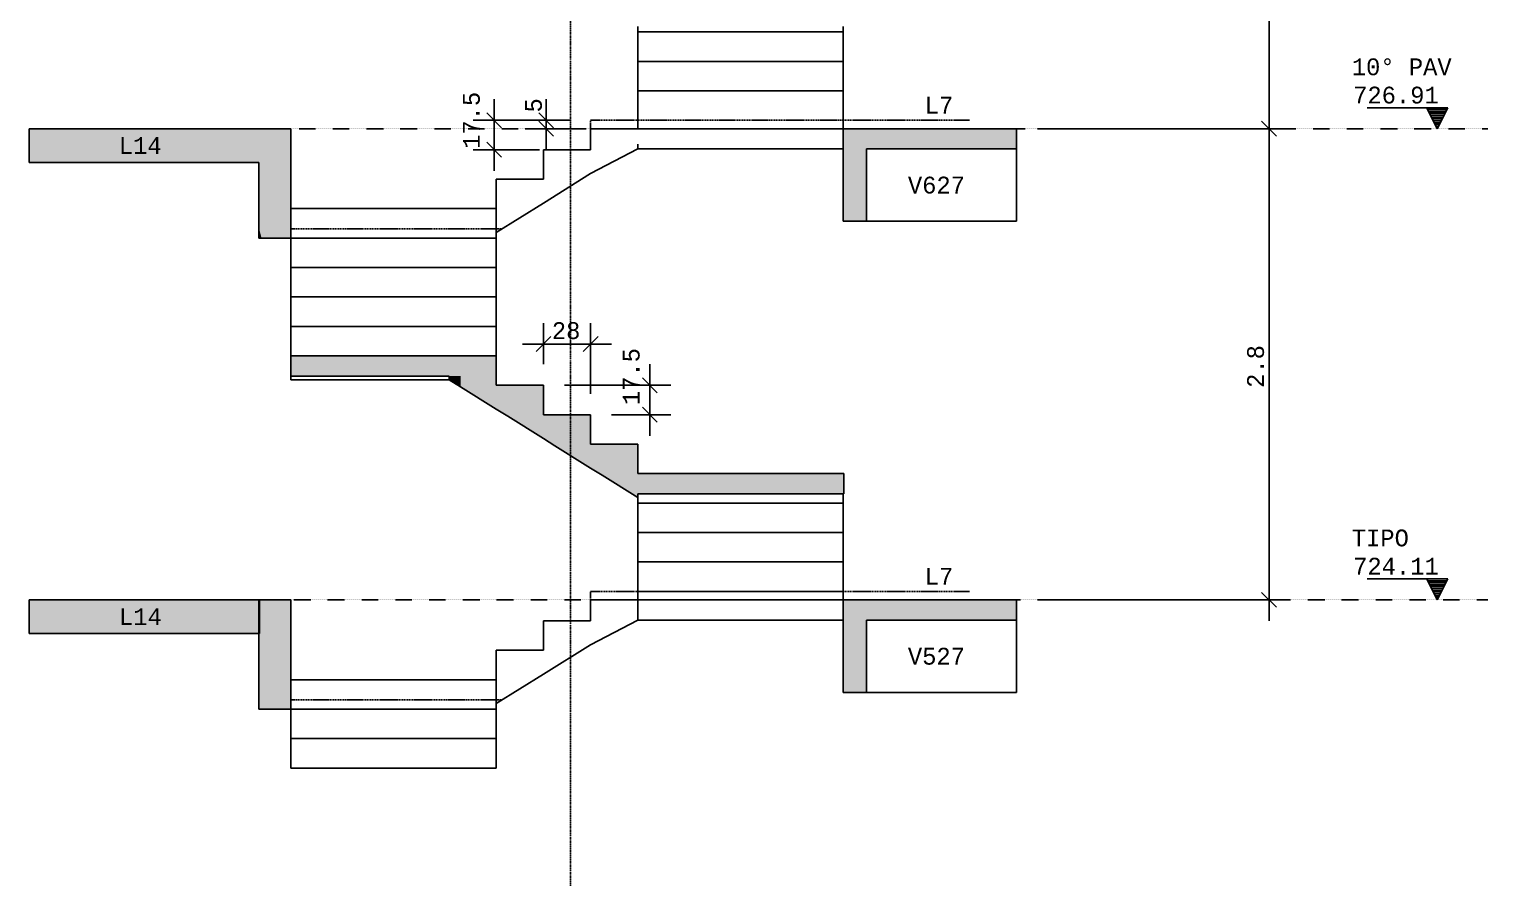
# Model space of a CAD drawing. Extents: x 37185 to 43130, y -8131 to -3926.
# Drawn here: x 40794 to 41660, y -5570 to -5061 of the extents above; entities that cross this region are included whole.
import ezdxf

# ---------------------------------------------------------------- set-up
doc = ezdxf.new("R2010")
doc.units = 0
doc.header["$MEASUREMENT"] = 0
for name, pattern in [('ESTILO_TQS_0001', [1, 0.7, -0.3]), ('ESTILO_TQS_0002', [0.4, 0.1, -0.3]), ('ESTILO_TQS_0004', [1.12, 0.5, -0.2, 0.01, -0.2, 0.01, -0.2])]:
    doc.linetypes.add(name, pattern=pattern)
for name, color, linetype in [('36', 253, 'CONTINUOUS'), ('48', 4, 'CONTINUOUS'), ('52', 1, 'CONTINUOUS'), ('67', 7, 'CONTINUOUS'), ('68', 4, 'CONTINUOUS'), ('70', 160, 'CONTINUOUS'), ('74', 2, 'CONTINUOUS'), ('75', 9, 'CONTINUOUS')]:
    doc.layers.add(name, color=color, linetype=linetype)
doc.styles.add('TQS_LUCIDA_CONSOLE', font='lucon.TTF')

msp = doc.modelspace()

# ---------------------------------------------------------------- linework, layer by layer
at = {"layer": '36', "linetype": 'Continuous'}
for points in [[(40793.625, -5120.222), (40793.625, -5140.222), (40815.932, -5140.222)], [(40793.625, -5120.222), (40815.932, -5140.222), (40793.625, -5120.222)], [(40793.625, -5120.222), (40815.932, -5140.222), (40849.466, -5140.222)], [(40793.625, -5120.222), (40849.466, -5140.222), (40793.625, -5120.222)], [(40793.625, -5120.222), (40849.466, -5140.222), (40885.235, -5140.222)], [(40793.625, -5120.222), (40885.235, -5140.222), (40793.625, -5120.222)], [(40793.625, -5120.222), (40885.235, -5140.222), (40930.144, -5140.222)], [(40793.625, -5120.222), (40930.144, -5140.222), (40793.625, -5120.222)], [(40793.625, -5120.222), (40930.144, -5140.222), (40930.144, -5131.175)], [(40793.625, -5120.222), (40930.144, -5131.175), (40793.625, -5120.222)], [(40793.625, -5120.222), (40930.144, -5131.175), (40930.144, -5120.222)], [(40793.625, -5120.222), (40930.144, -5120.222), (40793.625, -5120.222)], [(40930.144, -5179.122), (40949.144, -5125.381), (40949.144, -5120.222)], [(40930.144, -5179.122), (40949.144, -5120.222), (40930.144, -5179.122)], [(40930.144, -5179.122), (40949.144, -5120.222), (40931.927, -5120.222)], [(40930.144, -5179.122), (40931.927, -5120.222), (40930.144, -5179.122)], [(40930.144, -5179.122), (40931.927, -5120.222), (40931.652, -5120.222)], [(40930.144, -5179.122), (40931.652, -5120.222), (40930.144, -5179.122)], [(40930.144, -5179.122), (40931.652, -5120.222), (40930.144, -5120.222)], [(40930.144, -5179.122), (40930.144, -5120.222), (40930.144, -5179.122)], [(41277.144, -5120.222), (41277.144, -5175.222), (41280.118, -5175.222)], [(41277.144, -5120.222), (41280.118, -5175.222), (41277.144, -5120.222)], [(41277.144, -5120.222), (41280.118, -5175.222), (41291.144, -5175.222)], [(41277.144, -5120.222), (41291.144, -5175.222), (41277.144, -5120.222)], [(41277.144, -5120.222), (41291.144, -5175.222), (41291.144, -5131.906)], [(41277.144, -5120.222), (41291.144, -5131.906), (41277.144, -5120.222)], [(41277.144, -5120.222), (41291.144, -5131.906), (41291.144, -5120.222)], [(41277.144, -5120.222), (41291.144, -5120.222), (41277.144, -5120.222)], [(41291.144, -5120.222), (41291.144, -5132.222), (41310.06, -5132.222)], [(41291.144, -5120.222), (41310.06, -5132.222), (41291.144, -5120.222)], [(41291.144, -5120.222), (41310.06, -5132.222), (41323.43, -5132.222)], [(41291.144, -5120.222), (41323.43, -5132.222), (41291.144, -5120.222)], [(41291.144, -5120.222), (41323.43, -5132.222), (41380.186, -5132.222)], [(41291.144, -5120.222), (41380.186, -5132.222), (41291.144, -5120.222)], [(41291.144, -5120.222), (41380.186, -5132.222), (41380.186, -5129.054)], [(41291.144, -5120.222), (41380.186, -5129.054), (41291.144, -5120.222)], [(41291.144, -5120.222), (41380.186, -5129.054), (41380.186, -5128.308)], [(41291.144, -5120.222), (41380.186, -5128.308), (41291.144, -5120.222)], [(41291.144, -5120.222), (41380.186, -5128.308), (41380.186, -5126.814)], [(41291.144, -5120.222), (41380.186, -5126.814), (41291.144, -5120.222)], [(41291.144, -5120.222), (41380.186, -5126.814), (41380.186, -5125.759)], [(41291.144, -5120.222), (41380.186, -5125.759), (41291.144, -5120.222)], [(41291.144, -5120.222), (41380.186, -5125.759), (41380.186, -5124.703)], [(41291.144, -5120.222), (41380.186, -5124.703), (41291.144, -5120.222)], [(41291.144, -5120.222), (41380.186, -5124.703), (41380.186, -5120.222)], [(41291.144, -5120.222), (41380.186, -5120.222), (41291.144, -5120.222)], [(40930.144, -5179.122), (40949.144, -5126.321), (40949.144, -5125.381)], [(40930.144, -5179.122), (40949.144, -5125.381), (40930.144, -5179.122)], [(40930.144, -5179.122), (40949.144, -5185.222), (40949.144, -5126.321)], [(40930.144, -5179.122), (40949.144, -5126.321), (40930.144, -5179.122)], [(40930.144, -5179.122), (40930.144, -5185.222), (40931.652, -5185.222)], [(40930.144, -5179.122), (40931.652, -5185.222), (40930.144, -5179.122)], [(40930.144, -5179.122), (40931.652, -5185.222), (40948.87, -5185.222)], [(40930.144, -5179.122), (40948.87, -5185.222), (40930.144, -5179.122)], [(40930.144, -5179.122), (40948.87, -5185.222), (40949.144, -5185.222)], [(40930.144, -5179.122), (40949.144, -5185.222), (40930.144, -5179.122)], [(40978.992, -5255.222), (40949.144, -5255.222), (40949.144, -5264.286)], [(40978.992, -5255.222), (40949.144, -5264.286), (40978.992, -5255.222)], [(40978.992, -5255.222), (40949.144, -5264.286), (40949.144, -5267.222)], [(40978.992, -5255.222), (40949.144, -5267.222), (40978.992, -5255.222)], [(40978.992, -5255.222), (40949.144, -5267.222), (40978.992, -5267.222)], [(40978.992, -5255.222), (40978.992, -5267.222), (40978.992, -5255.222)], [(40978.992, -5255.222), (40978.992, -5267.222), (41071.144, -5267.222)], [(40978.992, -5255.222), (41071.144, -5267.222), (40978.992, -5255.222)], [(40978.992, -5255.222), (41071.144, -5267.222), (41071.144, -5258.12)], [(40978.992, -5255.222), (41071.144, -5258.12), (40978.992, -5255.222)], [(40978.992, -5255.222), (41071.144, -5258.12), (41071.144, -5255.222)], [(40978.992, -5255.222), (41071.144, -5255.222), (40978.992, -5255.222)], [(41049.908, -5273.6), (41049.908, -5267.222), (41043.144, -5267.222)], [(41049.908, -5273.6), (41043.144, -5267.222), (41049.908, -5273.6)], [(41049.908, -5273.6), (41043.144, -5267.222), (41043.144, -5267.741)], [(41049.908, -5273.6), (41043.144, -5267.741), (41049.908, -5273.6)], [(41049.908, -5273.6), (41043.144, -5267.741), (41043.144, -5269.372)], [(41049.908, -5273.6), (41071.144, -5271.968), (41071.144, -5267.222)], [(41049.908, -5273.6), (41071.144, -5267.222), (41049.908, -5273.6)], [(41049.908, -5273.6), (41071.144, -5267.222), (41049.908, -5267.222)], [(41049.908, -5273.6), (41049.908, -5267.222), (41049.908, -5273.6)], [(41049.908, -5273.6), (41043.144, -5269.372), (41049.908, -5273.6)], [(41049.908, -5273.6), (41071.144, -5286.872), (41071.144, -5271.968)], [(41049.908, -5273.6), (41071.144, -5271.968), (41049.908, -5273.6)], [(41077.908, -5291.1), (41077.908, -5272.722), (41071.144, -5272.722)], [(41077.908, -5291.1), (41071.144, -5272.722), (41077.908, -5291.1)], [(41077.908, -5291.1), (41071.144, -5272.722), (41071.144, -5276.14)], [(41077.908, -5291.1), (41071.144, -5276.14), (41077.908, -5291.1)], [(41077.908, -5291.1), (41071.144, -5276.14), (41071.144, -5286.872)], [(41077.908, -5291.1), (41099.144, -5280.367), (41099.144, -5272.722)], [(41077.908, -5291.1), (41099.144, -5272.722), (41077.908, -5291.1)], [(41077.908, -5291.1), (41099.144, -5272.722), (41077.908, -5272.722)], [(41077.908, -5291.1), (41077.908, -5272.722), (41077.908, -5291.1)], [(41077.908, -5291.1), (41099.144, -5304.372), (41099.144, -5280.367)], [(41077.908, -5291.1), (41099.144, -5280.367), (41077.908, -5291.1)], [(41077.908, -5291.1), (41071.144, -5286.872), (41077.908, -5291.1)], [(41105.937, -5308.618), (41105.937, -5290.222), (41099.144, -5290.222)], [(41105.937, -5308.618), (41099.144, -5290.222), (41105.937, -5308.618)], [(41105.937, -5308.618), (41099.144, -5290.222), (41099.144, -5293.654)], [(41105.937, -5308.618), (41099.144, -5293.654), (41105.937, -5308.618)], [(41105.937, -5308.618), (41099.144, -5293.654), (41099.144, -5304.372)], [(41105.937, -5308.618), (41127.144, -5297.9), (41127.144, -5290.222)], [(41105.937, -5308.618), (41127.144, -5290.222), (41105.937, -5308.618)], [(41105.937, -5308.618), (41127.144, -5290.222), (41105.937, -5290.222)], [(41105.937, -5308.618), (41105.937, -5290.222), (41105.937, -5308.618)], [(41105.937, -5308.618), (41127.144, -5321.872), (41127.144, -5297.9)], [(41105.937, -5308.618), (41127.144, -5297.9), (41105.937, -5308.618)], [(41105.937, -5308.618), (41099.144, -5304.372), (41105.937, -5308.618)], [(41133.966, -5326.136), (41133.966, -5307.722), (41127.144, -5307.722)], [(41133.966, -5326.136), (41127.144, -5307.722), (41133.966, -5326.136)], [(41133.966, -5326.136), (41127.144, -5307.722), (41127.144, -5311.169)], [(41133.966, -5326.136), (41127.144, -5311.169), (41133.966, -5326.136)], [(41133.966, -5326.136), (41127.144, -5311.169), (41127.144, -5321.872)], [(41133.966, -5326.136), (41155.144, -5315.432), (41155.144, -5307.722)], [(41133.966, -5326.136), (41155.144, -5307.722), (41133.966, -5326.136)], [(41133.966, -5326.136), (41155.144, -5307.722), (41133.966, -5307.722)], [(41133.966, -5326.136), (41133.966, -5307.722), (41133.966, -5326.136)], [(41133.966, -5326.136), (41155.144, -5339.372), (41155.144, -5315.432)], [(41133.966, -5326.136), (41155.144, -5315.432), (41133.966, -5326.136)], [(41133.966, -5326.136), (41127.144, -5321.872), (41133.966, -5326.136)], [(41176.299, -5325.222), (41155.144, -5325.222), (41155.144, -5334.286)], [(41176.299, -5325.222), (41155.144, -5334.286), (41176.299, -5325.222)], [(41176.299, -5325.222), (41155.144, -5334.286), (41155.144, -5337.222)], [(41176.299, -5325.222), (41155.144, -5337.222), (41176.299, -5325.222)], [(41176.299, -5325.222), (41155.144, -5337.222), (41176.299, -5337.222)], [(41176.299, -5325.222), (41176.299, -5337.222), (41176.299, -5325.222)], [(41176.299, -5325.222), (41176.299, -5337.222), (41206.147, -5337.222)], [(41176.299, -5325.222), (41206.147, -5337.222), (41176.299, -5325.222)], [(41176.299, -5325.222), (41206.147, -5337.222), (41277.522, -5337.222)], [(41176.299, -5325.222), (41277.522, -5337.222), (41176.299, -5325.222)], [(41176.299, -5325.222), (41277.522, -5337.222), (41277.522, -5328.157)], [(41176.299, -5325.222), (41277.522, -5328.157), (41176.299, -5325.222)], [(41176.299, -5325.222), (41277.522, -5328.157), (41277.522, -5325.222)], [(41176.299, -5325.222), (41277.522, -5325.222), (41176.299, -5325.222)], [(40885.235, -5400.223), (40793.625, -5400.223), (40793.625, -5400.996)], [(40885.235, -5400.223), (40793.625, -5400.996), (40885.235, -5400.223)], [(40885.235, -5400.223), (40793.625, -5400.996), (40793.625, -5420.223)], [(40885.235, -5400.223), (40793.625, -5420.223), (40885.235, -5400.223)], [(40885.235, -5400.223), (40793.625, -5420.223), (40815.932, -5420.223)], [(40885.235, -5400.223), (40815.932, -5420.223), (40885.235, -5400.223)], [(40885.235, -5400.223), (40815.932, -5420.223), (40849.466, -5420.223)], [(40885.235, -5400.223), (40849.466, -5420.223), (40885.235, -5400.223)], [(40885.235, -5400.223), (40849.466, -5420.223), (40885.235, -5420.223)], [(40885.235, -5400.223), (40885.235, -5420.223), (40885.235, -5400.223)], [(40885.235, -5400.223), (40885.235, -5420.223), (40930.418, -5420.223)], [(40885.235, -5400.223), (40930.418, -5420.223), (40885.235, -5400.223)], [(40885.235, -5400.223), (40930.418, -5420.223), (40930.418, -5411.176)], [(40885.235, -5400.223), (40930.418, -5411.176), (40885.235, -5400.223)], [(40885.235, -5400.223), (40930.418, -5411.176), (40930.418, -5400.223)], [(40885.235, -5400.223), (40930.418, -5400.223), (40885.235, -5400.223)], [(40930.144, -5400.223), (40930.144, -5465.223), (40931.652, -5465.223)], [(40930.144, -5400.223), (40931.652, -5465.223), (40930.144, -5400.223)], [(40930.144, -5400.223), (40931.652, -5465.223), (40948.87, -5465.223)], [(40930.144, -5400.223), (40948.87, -5465.223), (40930.144, -5400.223)], [(40930.144, -5400.223), (40948.87, -5465.223), (40949.144, -5465.223)], [(40930.144, -5400.223), (40949.144, -5465.223), (40930.144, -5400.223)], [(40930.144, -5400.223), (40949.144, -5465.223), (40949.144, -5406.322)], [(40930.144, -5400.223), (40949.144, -5406.322), (40930.144, -5400.223)], [(40930.144, -5400.223), (40949.144, -5406.322), (40949.144, -5405.383)], [(40930.144, -5400.223), (40949.144, -5405.383), (40930.144, -5400.223)], [(40930.144, -5400.223), (40949.144, -5405.383), (40949.144, -5400.223)], [(40930.144, -5400.223), (40949.144, -5400.223), (40930.144, -5400.223)], [(41277.144, -5400.223), (41277.144, -5455.223), (41280.118, -5455.223)], [(41277.144, -5400.223), (41280.118, -5455.223), (41277.144, -5400.223)], [(41277.144, -5400.223), (41280.118, -5455.223), (41291.144, -5455.223)], [(41277.144, -5400.223), (41291.144, -5455.223), (41277.144, -5400.223)], [(41277.144, -5400.223), (41291.144, -5455.223), (41291.144, -5411.907)], [(41277.144, -5400.223), (41291.144, -5411.907), (41277.144, -5400.223)], [(41277.144, -5400.223), (41291.144, -5411.907), (41291.144, -5400.223)], [(41277.144, -5400.223), (41291.144, -5400.223), (41277.144, -5400.223)], [(41323.43, -5400.223), (41291.144, -5400.223), (41291.144, -5409.673)], [(41323.43, -5400.223), (41291.144, -5409.673), (41323.43, -5400.223)], [(41323.43, -5400.223), (41291.144, -5409.673), (41291.144, -5412.223)], [(41323.43, -5400.223), (41291.144, -5412.223), (41323.43, -5400.223)], [(41323.43, -5400.223), (41291.144, -5412.223), (41310.06, -5412.223)], [(41323.43, -5400.223), (41310.06, -5412.223), (41323.43, -5400.223)], [(41323.43, -5400.223), (41310.06, -5412.223), (41323.43, -5412.223)], [(41323.43, -5400.223), (41323.43, -5412.223), (41323.43, -5400.223)], [(41323.43, -5400.223), (41323.43, -5412.223), (41380.186, -5412.223)], [(41323.43, -5400.223), (41380.186, -5412.223), (41323.43, -5400.223)], [(41323.43, -5400.223), (41380.186, -5412.223), (41380.186, -5409.055)], [(41323.43, -5400.223), (41380.186, -5409.055), (41323.43, -5400.223)], [(41323.43, -5400.223), (41380.186, -5409.055), (41380.186, -5408.309)], [(41323.43, -5400.223), (41380.186, -5408.309), (41323.43, -5400.223)], [(41323.43, -5400.223), (41380.186, -5408.309), (41380.186, -5406.816)], [(41323.43, -5400.223), (41380.186, -5406.816), (41323.43, -5400.223)], [(41323.43, -5400.223), (41380.186, -5406.816), (41380.186, -5405.76)], [(41323.43, -5400.223), (41380.186, -5405.76), (41323.43, -5400.223)], [(41323.43, -5400.223), (41380.186, -5405.76), (41380.186, -5404.704)], [(41323.43, -5400.223), (41380.186, -5404.704), (41323.43, -5400.223)], [(41323.43, -5400.223), (41380.186, -5404.704), (41380.186, -5400.223)], [(41323.43, -5400.223), (41380.186, -5400.223), (41323.43, -5400.223)]]:
    msp.add_solid(points, dxfattribs=at)
at = {"layer": '48', "linetype": 'Continuous'}
for p, q in [((41155.144, -5059.374), (41155.144, -5062.723)), ((41277.144, -5062.723), (41277.144, -5059.374)), ((41155.144, -5062.723), (41155.144, -5076.874)), ((41277.522, -5062.723), (41155.247, -5062.723)), ((41277.144, -5076.874), (41277.144, -5062.723)), ((41155.144, -5076.874), (41155.144, -5080.223)), ((41277.144, -5080.223), (41277.144, -5076.874)), ((41155.144, -5080.223), (41155.144, -5094.374)), ((41277.522, -5080.223), (41155.247, -5080.223)), ((41277.144, -5094.374), (41277.144, -5080.223)), ((41155.144, -5094.374), (41155.144, -5097.723)), ((41277.144, -5097.723), (41277.144, -5094.374)), ((41155.144, -5097.723), (41155.144, -5111.874)), ((41277.522, -5097.723), (41155.247, -5097.723)), ((41277.144, -5111.874), (41277.144, -5097.723)), ((41155.144, -5111.874), (41155.144, -5120.222)), ((41277.144, -5120.221), (41277.144, -5111.874)), ((41127.144, -5120.222), (41127.144, -5132.222)), ((41277.144, -5120.222), (41127.144, -5120.222)), ((41155.144, -5129.372), (41155.144, -5132.222)), ((41127.144, -5132.722), (41099.144, -5132.722)), ((41099.144, -5132.722), (41099.144, -5150.222)), ((41127.144, -5132.222), (41127.144, -5132.722)), ((41127.144, -5146.872), (41155.144, -5132.222)), ((41155.144, -5132.222), (41277.144, -5132.222)), ((41380.186, -5152.446), (41380.186, -5132.222)), ((41099.144, -5164.372), (41127.144, -5146.872)), ((41099.144, -5150.222), (41071.144, -5150.222)), ((41071.144, -5150.222), (41071.144, -5167.722)), ((41380.186, -5175.222), (41380.186, -5152.446)), ((41071.144, -5181.872), (41099.144, -5164.372)), ((41071.144, -5167.722), (40949.144, -5167.722)), ((41071.144, -5179.722), (41071.144, -5167.722)), ((41071.144, -5181.872), (41071.144, -5179.722)), ((41071.144, -5185.222), (41071.144, -5181.872)), ((41291.144, -5175.222), (41380.186, -5175.222)), ((41071.144, -5185.222), (40948.87, -5185.222)), ((40949.144, -5185.222), (40949.144, -5199.372)), ((40983.29, -5185.222), (40949.144, -5185.222)), ((41071.144, -5199.372), (41071.144, -5185.222)), ((40949.144, -5199.372), (40949.144, -5202.722)), ((40949.144, -5202.722), (40949.144, -5216.872)), ((41016.599, -5202.722), (40949.144, -5202.722)), ((41071.144, -5202.722), (41016.599, -5202.722)), ((41071.144, -5202.722), (41071.144, -5199.372)), ((41071.144, -5216.872), (41071.144, -5202.722)), ((40949.144, -5216.872), (40949.144, -5220.222)), ((40949.144, -5220.222), (40949.144, -5234.372)), ((41016.599, -5220.222), (40949.144, -5220.222)), ((41071.144, -5220.222), (41016.599, -5220.222)), ((41071.144, -5220.222), (41071.144, -5216.872)), ((41071.144, -5234.372), (41071.144, -5220.222)), ((40949.144, -5234.372), (40949.144, -5237.722)), ((40949.144, -5237.722), (40949.144, -5251.872)), ((41016.599, -5237.722), (40949.144, -5237.722)), ((41071.144, -5237.722), (41016.599, -5237.722)), ((41071.144, -5237.722), (41071.144, -5234.372)), ((41071.144, -5251.872), (41071.144, -5237.722)), ((40949.144, -5251.872), (40949.144, -5255.222)), ((41071.144, -5255.222), (41071.144, -5251.872)), ((40949.144, -5267.222), (40949.144, -5269.372)), ((40949.144, -5269.372), (41043.144, -5269.372)), ((41277.144, -5339.372), (41277.144, -5337.222)), ((41155.144, -5339.372), (41155.144, -5342.722)), ((41155.144, -5342.722), (41155.144, -5356.872)), ((41277.522, -5342.722), (41155.247, -5342.722)), ((41277.144, -5342.722), (41277.144, -5339.372)), ((41277.144, -5356.872), (41277.144, -5342.722)), ((41155.144, -5356.872), (41155.144, -5360.222)), ((41155.144, -5360.222), (41155.144, -5374.372)), ((41277.522, -5360.222), (41155.247, -5360.222)), ((41277.144, -5360.222), (41277.144, -5356.872)), ((41277.144, -5374.372), (41277.144, -5360.222)), ((41155.144, -5374.372), (41155.144, -5377.722)), ((41155.144, -5377.722), (41155.144, -5391.872)), ((41277.522, -5377.722), (41155.247, -5377.722)), ((41277.144, -5377.722), (41277.144, -5374.372)), ((41277.144, -5391.872), (41277.144, -5377.722)), ((41155.144, -5391.872), (41155.144, -5400.223)), ((41277.522, -5395.222), (41155.247, -5395.222)), ((41277.144, -5400.223), (41277.144, -5391.872)), ((41127.144, -5400.223), (41127.144, -5412.223)), ((41155.144, -5400.223), (41127.144, -5400.223)), ((41277.144, -5400.223), (41127.144, -5400.223)), ((41155.144, -5400.223), (41155.144, -5409.374)), ((41127.144, -5412.723), (41099.144, -5412.723)), ((41099.144, -5412.723), (41099.144, -5430.223)), ((41127.144, -5412.223), (41127.144, -5412.723)), ((41127.144, -5426.874), (41155.144, -5412.223)), ((41155.144, -5409.374), (41155.144, -5412.223)), ((41155.144, -5412.223), (41277.144, -5412.223)), ((41380.186, -5432.447), (41380.186, -5412.223)), ((41099.144, -5430.223), (41071.144, -5430.223)), ((41071.144, -5430.223), (41071.144, -5447.723)), ((41099.144, -5444.374), (41127.144, -5426.874)), ((41380.186, -5455.223), (41380.186, -5432.447)), ((41071.144, -5447.723), (40949.144, -5447.723)), ((41071.144, -5461.874), (41099.144, -5444.374)), ((41071.144, -5459.723), (41071.144, -5447.723)), ((41291.144, -5455.223), (41380.186, -5455.223)), ((40949.144, -5465.223), (40949.144, -5479.374)), ((40983.29, -5465.223), (40949.144, -5465.223)), ((41071.144, -5465.223), (40983.29, -5465.223)), ((41071.144, -5461.874), (41071.144, -5459.723)), ((41071.144, -5465.223), (41071.144, -5461.874)), ((41071.144, -5479.374), (41071.144, -5465.223)), ((40949.144, -5479.374), (40949.144, -5482.723)), ((40949.144, -5482.723), (40949.144, -5496.874)), ((41016.599, -5482.723), (40949.144, -5482.723)), ((41071.144, -5482.723), (41016.599, -5482.723)), ((41071.144, -5482.723), (41071.144, -5479.374)), ((41071.144, -5496.874), (41071.144, -5482.723)), ((40949.144, -5496.874), (40949.144, -5500.223)), ((41016.599, -5500.223), (40949.144, -5500.223)), ((41071.144, -5500.223), (41016.599, -5500.223)), ((41071.144, -5500.223), (41071.144, -5496.874))]:
    msp.add_line(p, q, dxfattribs=at)
at = {"layer": '52', "linetype": 'Continuous'}
for points in [[(40949.144, -5120.222), (40931.927, -5120.222), (40931.652, -5120.222), (40930.144, -5120.222), (40793.625, -5120.222)], [(40793.625, -5120.222), (40793.625, -5140.222)], [(40949.144, -5185.222), (40949.144, -5179.722), (40949.144, -5167.722), (40949.144, -5126.321), (40949.144, -5125.381), (40949.144, -5120.222)], [(41277.144, -5120.222), (41277.144, -5129.372), (41277.144, -5132.222), (41277.144, -5175.222)], [(41380.186, -5120.222), (41291.144, -5120.222), (41277.144, -5120.222)], [(41380.186, -5132.222), (41380.186, -5129.054), (41380.186, -5128.308), (41380.186, -5127.252), (41380.186, -5126.814), (41380.186, -5125.759), (41380.186, -5124.703), (41380.186, -5120.222)], [(41291.144, -5175.222), (41291.144, -5132.222)], [(41291.144, -5132.222), (41310.06, -5132.222), (41310.571, -5132.222), (41323.43, -5132.222), (41324.302, -5132.222), (41380.186, -5132.222)], [(40793.625, -5140.222), (40815.932, -5140.222), (40849.466, -5140.222), (40885.235, -5140.222), (40930.144, -5140.222)], [(40930.144, -5140.222), (40930.144, -5179.122), (40930.144, -5185.222)], [(41277.144, -5175.222), (41280.118, -5175.222), (41291.144, -5175.222)], [(40930.144, -5185.222), (40931.652, -5185.222), (40948.87, -5185.222), (40949.144, -5185.222)], [(41071.144, -5255.222), (41016.599, -5255.222), (40978.992, -5255.222), (40949.144, -5255.222)], [(40949.144, -5255.222), (40949.144, -5264.286), (40949.144, -5267.222)], [(41071.144, -5272.722), (41071.144, -5271.968), (41071.144, -5269.372), (41071.144, -5267.222), (41071.144, -5258.12), (41071.144, -5255.222)], [(40949.144, -5267.222), (40978.992, -5267.222), (41043.144, -5267.222)], [(41043.144, -5267.222), (41043.144, -5267.741), (41043.144, -5269.372)], [(41043.144, -5269.372), (41049.908, -5273.6), (41071.144, -5286.872), (41077.908, -5291.1), (41099.144, -5304.372), (41105.937, -5308.618), (41127.144, -5321.872), (41133.966, -5326.136), (41155.144, -5339.372)], [(41099.144, -5272.722), (41077.908, -5272.722), (41071.144, -5272.722)], [(41099.144, -5290.222), (41099.144, -5280.367), (41099.144, -5272.722)], [(41127.144, -5290.222), (41105.937, -5290.222), (41099.144, -5290.222)], [(41127.144, -5307.722), (41127.144, -5297.9), (41127.144, -5290.222)], [(41155.144, -5307.722), (41133.966, -5307.722), (41127.144, -5307.722)], [(41155.144, -5325.222), (41155.144, -5315.432), (41155.144, -5307.722)], [(41277.522, -5325.222), (41176.299, -5325.222), (41155.144, -5325.222)], [(41277.522, -5337.222), (41277.522, -5328.157), (41277.522, -5325.222)], [(41155.144, -5337.222), (41176.299, -5337.222), (41206.147, -5337.222), (41277.144, -5337.222), (41277.522, -5337.222)], [(41155.144, -5339.372), (41155.144, -5337.222)], [(40930.144, -5400.223), (40885.235, -5400.223), (40793.625, -5400.223)], [(40793.625, -5400.223), (40793.625, -5400.996), (40793.625, -5420.223)], [(40930.144, -5400.223), (40930.144, -5411.11), (40930.144, -5420.102), (40930.144, -5420.223), (40930.144, -5465.223)], [(40949.144, -5400.223), (40930.644, -5400.223), (40930.418, -5400.223), (40930.144, -5400.223)], [(40930.418, -5420.223), (40930.418, -5412.024), (40930.418, -5411.176), (40930.418, -5401.173), (40930.418, -5401.16), (40930.418, -5400.311), (40930.418, -5400.297), (40930.418, -5400.223)], [(40949.144, -5465.223), (40949.144, -5459.723), (40949.144, -5447.723), (40949.144, -5406.322), (40949.144, -5405.383), (40949.144, -5400.223)], [(41277.144, -5400.223), (41277.144, -5409.374), (41277.144, -5412.223), (41277.144, -5455.223)], [(41380.186, -5400.223), (41323.43, -5400.223), (41291.144, -5400.223), (41277.144, -5400.223)], [(41380.186, -5412.223), (41380.186, -5409.055), (41380.186, -5408.309), (41380.186, -5407.254), (41380.186, -5406.816), (41380.186, -5405.76), (41380.186, -5404.704), (41380.186, -5400.223)], [(41291.144, -5455.223), (41291.144, -5412.223)], [(41291.144, -5412.223), (41310.06, -5412.223), (41310.571, -5412.223), (41323.43, -5412.223), (41324.302, -5412.223), (41380.186, -5412.223)], [(40793.625, -5420.223), (40815.932, -5420.223), (40849.466, -5420.223), (40885.235, -5420.223), (40930.144, -5420.223)], [(40930.144, -5420.223), (40930.418, -5420.223)], [(41277.144, -5455.223), (41280.118, -5455.223), (41291.144, -5455.223)], [(40930.144, -5465.223), (40931.652, -5465.223), (40948.87, -5465.223), (40949.144, -5465.223)]]:
    msp.add_lwpolyline(points, dxfattribs=at)
at = {"layer": '67', "linetype": 'ESTILO_TQS_0002'}
for p, q in [((40793.625, -5120.222), (41660.186, -5120.222)), ((40862.455, -5400.223), (41660.186, -5400.223))]:
    msp.add_line(p, q, dxfattribs=at)
at = {"layer": '68', "linetype": 'ESTILO_TQS_0001'}
for points in [[(41127.144, -5120.222), (41127.144, -5115.222), (41352.186, -5115.222)], [(40949.144, -5179.722), (41074.571, -5179.722)], [(41127.144, -5400.223), (41127.144, -5395.223), (41352.186, -5395.223)], [(40949.144, -5459.723), (41074.571, -5459.723)]]:
    msp.add_lwpolyline(points, dxfattribs=at)
at = {"layer": '70', "linetype": 'ESTILO_TQS_0004'}
msp.add_line((41115.144, -4383.076), (41115.144, -5570.197), dxfattribs=at)
at = {"layer": '75', "linetype": 'Continuous'}
for p, q in [((41530.186, -5132.722), (41530.186, -4827.723)), ((41069.836, -5145.222), (41069.836, -5102.722)), ((41100.784, -5132.722), (41100.784, -5102.722)), ((41074.255, -5119.641), (41065.417, -5110.802)), ((41105.203, -5119.641), (41096.364, -5110.802)), ((41530.186, -5412.723), (41530.186, -5107.722)), ((41636.436, -5107.721), (41588.436, -5107.721)), ((41630.186, -5120.222), (41623.936, -5107.721)), ((41624.493, -5108.836), (41635.879, -5108.836)), ((41625.051, -5109.951), (41635.321, -5109.951)), ((41625.608, -5111.066), (41634.764, -5111.066)), ((41626.166, -5112.181), (41634.206, -5112.181)), ((41630.186, -5120.222), (41636.436, -5107.721)), ((41114.644, -5115.222), (41057.336, -5115.222)), ((41114.644, -5115.222), (41088.284, -5115.222)), ((41114.644, -5120.222), (41088.284, -5120.222)), ((41105.203, -5124.641), (41096.364, -5115.802)), ((41127.144, -5115.222), (41127.144, -5115.222)), ((41127.144, -5115.222), (41127.144, -5115.222)), ((41127.144, -5120.222), (41127.144, -5120.222)), ((41380.186, -5120.222), (41380.186, -5120.222)), ((41380.186, -5120.222), (41380.186, -5120.222)), ((41392.686, -5120.222), (41542.686, -5120.222)), ((41392.686, -5120.222), (41542.686, -5120.222)), ((41534.605, -5124.641), (41525.767, -5115.802)), ((41534.605, -5124.641), (41525.767, -5115.802)), ((41626.723, -5113.295), (41633.649, -5113.295)), ((41627.28, -5114.41), (41633.092, -5114.41)), ((41627.838, -5115.525), (41632.534, -5115.525)), ((41628.395, -5116.64), (41631.977, -5116.64)), ((41628.953, -5117.755), (41631.419, -5117.755)), ((41629.51, -5118.869), (41630.862, -5118.869)), ((41074.255, -5137.141), (41065.417, -5128.302)), ((41096.867, -5132.722), (41057.336, -5132.722)), ((41109.367, -5132.722), (41109.367, -5132.722)), ((41099.144, -5260.222), (41099.144, -5235.7)), ((41127.144, -5277.722), (41127.144, -5235.7)), ((41086.644, -5248.2), (41139.644, -5248.2)), ((41094.725, -5252.619), (41103.564, -5243.781)), ((41122.725, -5252.619), (41131.564, -5243.781)), ((41157.916, -5268.302), (41166.755, -5277.141)), ((41162.335, -5260.222), (41162.335, -5302.722)), ((41099.144, -5272.722), (41099.144, -5272.722)), ((41099.144, -5272.722), (41099.144, -5272.722)), ((41111.644, -5272.722), (41174.835, -5272.722)), ((41157.916, -5285.802), (41166.755, -5294.641)), ((41127.144, -5290.222), (41127.144, -5290.222)), ((41127.144, -5290.222), (41127.144, -5290.222)), ((41139.644, -5290.222), (41174.835, -5290.222)), ((41636.436, -5387.723), (41588.436, -5387.723)), ((41630.186, -5400.223), (41623.936, -5387.723)), ((41624.493, -5388.838), (41635.879, -5388.838)), ((41625.051, -5389.952), (41635.321, -5389.952)), ((41630.186, -5400.223), (41636.436, -5387.723)), ((41534.605, -5404.642), (41525.767, -5395.803)), ((41534.605, -5404.642), (41525.767, -5395.803)), ((41625.608, -5391.067), (41634.764, -5391.067)), ((41626.166, -5392.182), (41634.206, -5392.182)), ((41626.723, -5393.297), (41633.649, -5393.297)), ((41627.28, -5394.411), (41633.092, -5394.411)), ((41627.838, -5395.526), (41632.534, -5395.526)), ((41628.395, -5396.641), (41631.977, -5396.641)), ((41628.953, -5397.756), (41631.419, -5397.756)), ((41380.186, -5400.223), (41380.186, -5400.223)), ((41380.186, -5400.223), (41380.186, -5400.223)), ((41392.686, -5400.223), (41542.686, -5400.223)), ((41392.686, -5400.223), (41542.686, -5400.223)), ((41629.51, -5398.871), (41630.862, -5398.871))]:
    msp.add_line(p, q, dxfattribs=at)

# ---------------------------------------------------------------- texts
at = {"layer": '74', "linetype": 'Continuous', "style": 'TQS_LUCIDA_CONSOLE'}
for s, p in [('L7', (41325.665, -5111.222)), ('L14', (40846.885, -5135.222)), ('V627', (41315.665, -5158.722)), ('L7', (41325.665, -5391.223)), ('L14', (40847.021, -5415.223)), ('V527', (41315.665, -5438.723))]:
    msp.add_text(s, height=10, dxfattribs=at).set_placement(p)
at = {"layer": '75', "linetype": 'Continuous', "style": 'TQS_LUCIDA_CONSOLE'}
for s, p in [('10%%d PAV', (41579.378, -5088.429)), ('726.91', (41580.186, -5105.221)), ('28', (41104.144, -5245.2)), ('TIPO', (41579.378, -5368.43)), ('724.11', (41580.186, -5385.223))]:
    msp.add_text(s, height=10, dxfattribs=at).set_placement(p)
for s, p in [('17.5', (41061.322, -5132.19)), ('5', (41098.203, -5110.572)), ('2.8', (41527.186, -5274.222)), ('17.5', (41156.27, -5284.492))]:
    msp.add_text(s, height=10, rotation=90, dxfattribs=at).set_placement(p)

doc.saveas('drawing.dxf')
